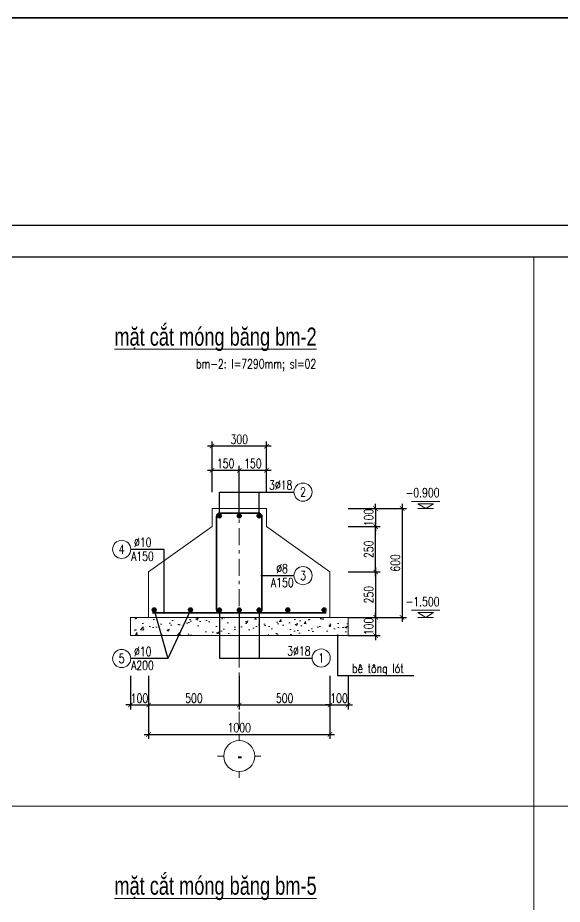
# Model space of a CAD drawing. Extents: x -1855204 to -1466800, y -1308584 to -996495.
# Drawn here: x -1740301 to -1728295, y -1071318 to -1051774 of the extents above; entities that cross this region are included whole.
import ezdxf
from ezdxf.enums import TextEntityAlignment as Align

# ---------------------------------------------------------------- set-up
doc = ezdxf.new("R2010")
doc.units = 0
doc.header["$LTSCALE"] = 150
doc.header["$PDMODE"] = 35
doc.linetypes.add('_Tim', pattern=[9, 5, -1.5, 1, -1.5])
doc.layers.get('0').update_dxf_attribs({"lineweight": 18})
doc.layers.get('Defpoints').update_dxf_attribs({"lineweight": 18})
for name, color, linetype, lineweight in [('05.Text', 253, 'Continuous', 18), ('11.Khung bo', 32, 'Continuous', 50), ('12.Khung', 36, 'Continuous', 25), ('KCVN-THAY', 7, 'Continuous', 25), ('LS-DIM', 251, 'Continuous', 13), ('LS-HATCH', 147, 'Continuous', 9), ('LS-TEXT', 60, 'Continuous', 20), ('LS-THAY', 7, 'Continuous', 20), ('LS-THEP', 3, 'Continuous', 35), ('LS-TRUC', 108, '_Tim', 9)]:
    doc.layers.add(name, color=color, linetype=linetype, lineweight=lineweight)
doc.layers.add('DIM', color=1, linetype='Continuous')
doc.styles.add('chu ghi chu', font='vntimeh.shx', dxfattribs={"width": 0.7})
doc.styles.add('KCVN-LEADER', font='vnromadi.shx', dxfattribs={"width": 0.7, "height": 4})
doc.styles.add('LS.TEXT', font='vnromadi.shx', dxfattribs={"width": 0.7, "height": 4})
doc.styles.add('romans.shx', font='romans.shx', dxfattribs={"width": 0.75, "bigfont": 'vns.shx'})
doc.styles.add('vnsimpli', font='vnsimli.shx', dxfattribs={"width": 0.75})
doc.dimstyles.new('D25', dxfattribs={"dimscale": 0, "dimtxt": 200, "dimasz": 100, "dimexe": 100, "dimexo": 0, "dimgap": 50, "dimtad": 1, "dimdec": 0, "dimlfac": 0.25, "dimdsep": 46, "dimtxsty": 'vnsimpli', "dimblk1": 'ARCHTICK', "dimblk2": 'ARCHTICK', "dimsah": 1, "dimcen": 0, "dimdle": 100, "dimclrd": 256, "dimclre": 256, "dimclrt": 60, "dimadec": 0, "dimazin": 0, "dimtfac": 0.004, "dimtdec": 0, "dimtix": 1, "dimtmove": 2, "dimatfit": 3, "dimldrblk": 'ARCHTICK', "dimfxl": 1, "dimtolj": 1, "dimarcsym": 0})
doc.dimstyles.new('LS.GHI CHU', dxfattribs={"dimtxt": 200, "dimasz": 120, "dimexe": 120, "dimexo": 120, "dimgap": 80, "dimtad": 1, "dimdec": 0, "dimzin": 0, "dimdsep": 46, "dimtxsty": 'romans.shx', "dimblk": 'ARCHTICK', "dimcen": 0.09, "dimdle": 120, "dimclrd": 256, "dimclre": 8, "dimclrt": 7, "dimadec": 0, "dimazin": 0, "dimtfac": 1, "dimtdec": 0, "dimtofl": 0, "dimtmove": 0, "dimatfit": 3, "dimldrblk": 'ARCHTICK', "dimfxl": 1, "dimtolj": 1, "dimtzin": 0, "dimarcsym": 0})

# ---------------------------------------------------------------- blocks, each defined once
blk = doc.blocks.new('*U4')
at = {"layer": 'KCVN-THAY', "color": 140}
blk.add_lwpolyline([(214871.76, 86966.68), (215381.8, 86966.68), (215381.8, 86579.68), (214871.76, 86579.68)], close=True, dxfattribs=at)
blk = doc.blocks.new('100')
at = {"layer": '11.Khung bo', "const_width": 26.7}
blk.add_lwpolyline([(1860913, -945240), (1860913, -916940), (1896063, -916940), (1896063, -945240)], close=True, dxfattribs=at)
at = {"layer": '12.Khung', "color": 1}
blk.add_lwpolyline([(1901579, -945940), (1901579, -916240), (1859580, -916240), (1859580, -945940)], close=True, dxfattribs=at)
blk = doc.blocks.new('_ArchTick')
at = {"layer": 'DIM', "color": 0, "const_width": 0.15}
blk.add_lwpolyline([(-0.5, -0.5), (0.5, 0.5)], dxfattribs=at)
blk = doc.blocks.new('*D1561')
at = {"layer": 'Defpoints', "color": 0, "transparency": 16777216}
for p in [(-1737416, -1066281), (-1735416, -1066281), (-1735416, -1066925)]:
    blk.add_point(p, dxfattribs=at)
at = {"layer": 'LS-DIM', "lineweight": -2, "transparency": 16777216}
for p, q in [((-1737416, -1066281), (-1737416, -1067025)), ((-1735416, -1066281), (-1735416, -1067025)), ((-1737516, -1066925), (-1735316, -1066925))]:
    blk.add_line(p, q, dxfattribs=at)
at = {"layer": 'LS-DIM', "lineweight": -2, "transparency": 16777216, "xscale": 100, "yscale": 100, "zscale": 100, "rotation": 180}
blk.add_blockref('_ArchTick', (-1737416, -1066925), dxfattribs=at)
at = {"layer": 'LS-DIM', "lineweight": -2, "transparency": 16777216, "xscale": 100, "yscale": 100, "zscale": 100}
blk.add_blockref('_ArchTick', (-1735416, -1066925), dxfattribs=at)
at = {"layer": 'LS-DIM', "color": 60, "transparency": 16777216, "insert": (-1736416, -1066775), "char_height": 200, "attachment_point": 5, "style": 'vnsimpli'}
blk.add_mtext('\\A1;500', dxfattribs=at)
blk = doc.blocks.new('*D1562')
at = {"layer": 'Defpoints', "color": 0, "transparency": 16777216}
for p in [(-1735416, -1066281), (-1733417, -1066281), (-1733417, -1066925)]:
    blk.add_point(p, dxfattribs=at)
at = {"layer": 'LS-DIM', "lineweight": -2, "transparency": 16777216}
for p, q in [((-1735416, -1066281), (-1735416, -1067025)), ((-1733417, -1066281), (-1733417, -1067025)), ((-1735516, -1066925), (-1733317, -1066925))]:
    blk.add_line(p, q, dxfattribs=at)
at = {"layer": 'LS-DIM', "lineweight": -2, "transparency": 16777216, "xscale": 100, "yscale": 100, "zscale": 100, "rotation": 180}
blk.add_blockref('_ArchTick', (-1735416, -1066925), dxfattribs=at)
at = {"layer": 'LS-DIM', "lineweight": -2, "transparency": 16777216, "xscale": 100, "yscale": 100, "zscale": 100}
blk.add_blockref('_ArchTick', (-1733417, -1066925), dxfattribs=at)
at = {"layer": 'LS-DIM', "color": 60, "transparency": 16777216, "insert": (-1734416, -1066775), "char_height": 200, "attachment_point": 5, "style": 'vnsimpli'}
blk.add_mtext('\\A1;500', dxfattribs=at)
blk = doc.blocks.new('*D1563')
at = {"layer": 'Defpoints', "color": 0, "transparency": 16777216}
for p in [(-1733417, -1066281), (-1733017, -1066281), (-1733017, -1066925)]:
    blk.add_point(p, dxfattribs=at)
at = {"layer": 'LS-DIM', "lineweight": -2, "transparency": 16777216}
for p, q in [((-1733417, -1066281), (-1733417, -1067025)), ((-1733017, -1066281), (-1733017, -1067025)), ((-1733417, -1066925), (-1733517, -1066925)), ((-1733417, -1066925), (-1733017, -1066925)), ((-1733017, -1066925), (-1732917, -1066925))]:
    blk.add_line(p, q, dxfattribs=at)
at = {"layer": 'LS-DIM', "lineweight": -2, "transparency": 16777216, "xscale": 100, "yscale": 100, "zscale": 100}
blk.add_blockref('_ArchTick', (-1733417, -1066925), dxfattribs=at)
at = {"layer": 'LS-DIM', "lineweight": -2, "transparency": 16777216, "xscale": 100, "yscale": 100, "zscale": 100, "rotation": 180}
blk.add_blockref('_ArchTick', (-1733017, -1066925), dxfattribs=at)
at = {"layer": 'LS-DIM', "color": 60, "transparency": 16777216, "insert": (-1733217, -1066775), "char_height": 200, "attachment_point": 5, "style": 'vnsimpli'}
blk.add_mtext('\\A1;100', dxfattribs=at)
blk = doc.blocks.new('*D1564')
at = {"layer": 'Defpoints', "color": 0, "transparency": 16777216}
for p in [(-1737416, -1066281), (-1733417, -1066281), (-1733417, -1067573)]:
    blk.add_point(p, dxfattribs=at)
at = {"layer": 'LS-DIM', "lineweight": -2, "transparency": 16777216}
for p, q in [((-1737416, -1066281), (-1737416, -1067673)), ((-1733417, -1066281), (-1733417, -1067673)), ((-1737516, -1067573), (-1733317, -1067573))]:
    blk.add_line(p, q, dxfattribs=at)
at = {"layer": 'LS-DIM', "lineweight": -2, "transparency": 16777216, "xscale": 100, "yscale": 100, "zscale": 100, "rotation": 180}
blk.add_blockref('_ArchTick', (-1737416, -1067573), dxfattribs=at)
at = {"layer": 'LS-DIM', "lineweight": -2, "transparency": 16777216, "xscale": 100, "yscale": 100, "zscale": 100}
blk.add_blockref('_ArchTick', (-1733417, -1067573), dxfattribs=at)
at = {"layer": 'LS-DIM', "color": 60, "transparency": 16777216, "insert": (-1735416, -1067423), "char_height": 200, "attachment_point": 5, "style": 'vnsimpli'}
blk.add_mtext('\\A1;1000', dxfattribs=at)
blk = doc.blocks.new('*D1565')
at = {"layer": 'Defpoints', "color": 0, "transparency": 16777216}
for p in [(-1735416, -1061751), (-1736016, -1062232), (-1735416, -1062232)]:
    blk.add_point(p, dxfattribs=at)
at = {"layer": 'LS-DIM', "lineweight": -2, "transparency": 16777216}
for p, q in [((-1736116, -1061751), (-1735316, -1061751)), ((-1736016, -1062232), (-1736016, -1061651)), ((-1735416, -1062232), (-1735416, -1061651))]:
    blk.add_line(p, q, dxfattribs=at)
at = {"layer": 'LS-DIM', "lineweight": -2, "transparency": 16777216, "xscale": 100, "yscale": 100, "zscale": 100, "rotation": 180}
blk.add_blockref('_ArchTick', (-1736016, -1061751), dxfattribs=at)
at = {"layer": 'LS-DIM', "lineweight": -2, "transparency": 16777216, "xscale": 100, "yscale": 100, "zscale": 100}
blk.add_blockref('_ArchTick', (-1735416, -1061751), dxfattribs=at)
at = {"layer": 'LS-DIM', "color": 60, "transparency": 16777216, "insert": (-1735716, -1061601), "char_height": 200, "attachment_point": 5, "style": 'vnsimpli'}
blk.add_mtext('\\A1;150', dxfattribs=at)
blk = doc.blocks.new('THEP DAM')
at = {"layer": 'LS-THEP'}
for p, q in [((-0.6, 0), (0.6, 0)), ((-0.42, 0.42), (0.42, -0.42)), ((-0.42, -0.42), (0.42, 0.42)), ((0, 0.6), (0, -0.6))]:
    blk.add_line(p, q, dxfattribs=at)
blk.add_circle((0, 0), 0.6, dxfattribs=at)
blk = doc.blocks.new('*D1566')
at = {"layer": 'Defpoints', "color": 0, "transparency": 16777216}
for p in [(-1733016, -1063993), (-1733016, -1064993), (-1732411, -1064993)]:
    blk.add_point(p, dxfattribs=at)
at = {"layer": 'LS-DIM', "lineweight": -2, "transparency": 16777216}
for p, q in [((-1732411, -1063893), (-1732411, -1065093)), ((-1733016, -1063993), (-1732311, -1063993)), ((-1733016, -1064993), (-1732311, -1064993))]:
    blk.add_line(p, q, dxfattribs=at)
at = {"layer": 'LS-DIM', "lineweight": -2, "transparency": 16777216, "xscale": 100, "yscale": 100, "zscale": 100}
for p, rotation in [((-1732411, -1063993), 90), ((-1732411, -1064993), 270)]:
    blk.add_blockref('_ArchTick', p, dxfattribs=dict(at, rotation=rotation))
at = {"layer": 'LS-DIM', "color": 60, "transparency": 16777216, "insert": (-1732561, -1064493), "char_height": 200, "attachment_point": 5, "rotation": 90, "style": 'vnsimpli'}
blk.add_mtext('\\A1;250', dxfattribs=at)
blk = doc.blocks.new('*D1567')
at = {"layer": 'Defpoints', "color": 0, "transparency": 16777216}
for p in [(-1733016, -1064993), (-1733016, -1065393), (-1732411, -1065393)]:
    blk.add_point(p, dxfattribs=at)
at = {"layer": 'LS-DIM', "lineweight": -2, "transparency": 16777216}
for p, q in [((-1732411, -1064993), (-1732411, -1064893)), ((-1733016, -1064993), (-1732311, -1064993)), ((-1732411, -1064993), (-1732411, -1065393)), ((-1733016, -1065393), (-1732311, -1065393)), ((-1732411, -1065393), (-1732411, -1065493))]:
    blk.add_line(p, q, dxfattribs=at)
at = {"layer": 'LS-DIM', "lineweight": -2, "transparency": 16777216, "xscale": 100, "yscale": 100, "zscale": 100}
for p, rotation in [((-1732411, -1064993), 270), ((-1732411, -1065393), 90)]:
    blk.add_blockref('_ArchTick', p, dxfattribs=dict(at, rotation=rotation))
at = {"layer": 'LS-DIM', "color": 60, "transparency": 16777216, "insert": (-1732561, -1065193), "char_height": 200, "attachment_point": 5, "rotation": 90, "style": 'vnsimpli'}
blk.add_mtext('\\A1;100', dxfattribs=at)
blk = doc.blocks.new('*D1568')
at = {"layer": 'Defpoints', "color": 0, "transparency": 16777216}
for p in [(-1733016, -1062593), (-1733016, -1064993), (-1731827, -1064993)]:
    blk.add_point(p, dxfattribs=at)
at = {"layer": 'LS-DIM', "lineweight": -2, "transparency": 16777216}
for p, q in [((-1733016, -1062593), (-1731727, -1062593)), ((-1731827, -1062493), (-1731827, -1065093)), ((-1733016, -1064993), (-1731727, -1064993))]:
    blk.add_line(p, q, dxfattribs=at)
at = {"layer": 'LS-DIM', "lineweight": -2, "transparency": 16777216, "xscale": 100, "yscale": 100, "zscale": 100}
for p, rotation in [((-1731827, -1062593), 90), ((-1731827, -1064993), 270)]:
    blk.add_blockref('_ArchTick', p, dxfattribs=dict(at, rotation=rotation))
at = {"layer": 'LS-DIM', "color": 60, "transparency": 16777216, "insert": (-1731977, -1063793), "char_height": 200, "attachment_point": 5, "rotation": 90, "style": 'vnsimpli'}
blk.add_mtext('\\A1;600', dxfattribs=at)
blk = doc.blocks.new('*D1569')
at = {"layer": 'Defpoints', "color": 0, "transparency": 16777216}
for p in [(-1733016, -1062993), (-1732411, -1062993), (-1733016, -1063993)]:
    blk.add_point(p, dxfattribs=at)
at = {"layer": 'LS-DIM', "lineweight": -2, "transparency": 16777216}
for p, q in [((-1733016, -1062993), (-1732311, -1062993)), ((-1732411, -1064093), (-1732411, -1062893)), ((-1733016, -1063993), (-1732311, -1063993))]:
    blk.add_line(p, q, dxfattribs=at)
at = {"layer": 'LS-DIM', "lineweight": -2, "transparency": 16777216, "xscale": 100, "yscale": 100, "zscale": 100}
for p, rotation in [((-1732411, -1062993), 90), ((-1732411, -1063993), 270)]:
    blk.add_blockref('_ArchTick', p, dxfattribs=dict(at, rotation=rotation))
at = {"layer": 'LS-DIM', "color": 60, "transparency": 16777216, "insert": (-1732561, -1063493), "char_height": 200, "attachment_point": 5, "rotation": 90, "style": 'vnsimpli'}
blk.add_mtext('\\A1;250', dxfattribs=at)
blk = doc.blocks.new('*D1570')
at = {"layer": 'Defpoints', "color": 0, "transparency": 16777216}
for p in [(-1734816, -1061751), (-1735416, -1062232), (-1734816, -1062232)]:
    blk.add_point(p, dxfattribs=at)
at = {"layer": 'LS-DIM', "lineweight": -2, "transparency": 16777216}
for p, q in [((-1735516, -1061751), (-1734716, -1061751)), ((-1735416, -1062232), (-1735416, -1061651)), ((-1734816, -1062232), (-1734816, -1061651))]:
    blk.add_line(p, q, dxfattribs=at)
at = {"layer": 'LS-DIM', "lineweight": -2, "transparency": 16777216, "xscale": 100, "yscale": 100, "zscale": 100, "rotation": 180}
blk.add_blockref('_ArchTick', (-1735416, -1061751), dxfattribs=at)
at = {"layer": 'LS-DIM', "lineweight": -2, "transparency": 16777216, "xscale": 100, "yscale": 100, "zscale": 100}
blk.add_blockref('_ArchTick', (-1734816, -1061751), dxfattribs=at)
at = {"layer": 'LS-DIM', "color": 60, "transparency": 16777216, "insert": (-1735116, -1061601), "char_height": 200, "attachment_point": 5, "style": 'vnsimpli'}
blk.add_mtext('\\A1;150', dxfattribs=at)
blk = doc.blocks.new('*D1571')
at = {"layer": 'Defpoints', "color": 0, "transparency": 16777216}
for p in [(-1736016, -1061217), (-1736016, -1062231), (-1734816, -1062232)]:
    blk.add_point(p, dxfattribs=at)
at = {"layer": 'LS-DIM', "lineweight": -2, "transparency": 16777216}
for p, q in [((-1734716, -1061217), (-1736116, -1061217)), ((-1736016, -1062231), (-1736016, -1061117)), ((-1734816, -1062232), (-1734816, -1061117))]:
    blk.add_line(p, q, dxfattribs=at)
at = {"layer": 'LS-DIM', "lineweight": -2, "transparency": 16777216, "xscale": 100, "yscale": 100, "zscale": 100, "rotation": 180}
blk.add_blockref('_ArchTick', (-1736016, -1061217), dxfattribs=at)
at = {"layer": 'LS-DIM', "lineweight": -2, "transparency": 16777216, "xscale": 100, "yscale": 100, "zscale": 100}
blk.add_blockref('_ArchTick', (-1734816, -1061217), dxfattribs=at)
at = {"layer": 'LS-DIM', "color": 60, "transparency": 16777216, "insert": (-1735416, -1061067), "char_height": 200, "attachment_point": 5, "style": 'vnsimpli'}
blk.add_mtext('\\A1;300', dxfattribs=at)
blk = doc.blocks.new('A$C0F04115F')
at = {"layer": 'LS-THAY'}
for p, q in [((-380, 380), (-380, 530)), ((-760, 0), (-910, 0)), ((0, 0), (150, 0)), ((-380, -380), (-380, -530))]:
    blk.add_line(p, q, dxfattribs=at)
blk.add_circle((-380, 0), 380, dxfattribs=at)
blk = doc.blocks.new('cotthep')
at = {"layer": 'LS-THAY'}
blk.add_circle((-250, 0), 250, dxfattribs=at)
at = {"layer": 'LS-TEXT', "style": 'vnsimpli', "width": 0.75}
for tag, p in [('24`25', (446, 69)), ('10', (-250, -123)), ('A200', (440, -316))]:
    blk.add_attdef(tag, text='', height=250, dxfattribs=at).set_placement(p, align=Align.CENTER)
blk = doc.blocks.new('*D1572')
at = {"layer": 'Defpoints', "color": 0, "transparency": 16777216}
for p in [(-1737816, -1066281), (-1737416, -1066281), (-1737416, -1066925)]:
    blk.add_point(p, dxfattribs=at)
at = {"layer": 'LS-DIM', "lineweight": -2, "transparency": 16777216}
for p, q in [((-1737816, -1066281), (-1737816, -1067025)), ((-1737416, -1066281), (-1737416, -1067025)), ((-1737816, -1066925), (-1737916, -1066925)), ((-1737816, -1066925), (-1737416, -1066925)), ((-1737416, -1066925), (-1737316, -1066925))]:
    blk.add_line(p, q, dxfattribs=at)
at = {"layer": 'LS-DIM', "lineweight": -2, "transparency": 16777216, "xscale": 100, "yscale": 100, "zscale": 100}
blk.add_blockref('_ArchTick', (-1737816, -1066925), dxfattribs=at)
at = {"layer": 'LS-DIM', "lineweight": -2, "transparency": 16777216, "xscale": 100, "yscale": 100, "zscale": 100, "rotation": 180}
blk.add_blockref('_ArchTick', (-1737416, -1066925), dxfattribs=at)
at = {"layer": 'LS-DIM', "color": 60, "transparency": 16777216, "insert": (-1737616, -1066775), "char_height": 200, "attachment_point": 5, "style": 'vnsimpli'}
blk.add_mtext('\\A1;100', dxfattribs=at)
blk = doc.blocks.new('*D1573')
at = {"layer": 'Defpoints', "color": 0, "transparency": 16777216}
for p in [(-1733016, -1062593), (-1733016, -1062993), (-1732411, -1062993)]:
    blk.add_point(p, dxfattribs=at)
at = {"layer": 'LS-DIM', "lineweight": -2, "transparency": 16777216}
for p, q in [((-1733016, -1062593), (-1732311, -1062593)), ((-1732411, -1062593), (-1732411, -1062493)), ((-1732411, -1062593), (-1732411, -1062993)), ((-1733016, -1062993), (-1732311, -1062993)), ((-1732411, -1062993), (-1732411, -1063093))]:
    blk.add_line(p, q, dxfattribs=at)
at = {"layer": 'LS-DIM', "lineweight": -2, "transparency": 16777216, "xscale": 100, "yscale": 100, "zscale": 100}
for p, rotation in [((-1732411, -1062593), 270), ((-1732411, -1062993), 90)]:
    blk.add_blockref('_ArchTick', p, dxfattribs=dict(at, rotation=rotation))
at = {"layer": 'LS-DIM', "color": 60, "transparency": 16777216, "insert": (-1732561, -1062793), "char_height": 200, "attachment_point": 5, "rotation": 90, "style": 'vnsimpli'}
blk.add_mtext('\\A1;100', dxfattribs=at)
blk = doc.blocks.new('nhieu cot')
at = {"layer": 'LS-DIM', "linetype": 'Continuous'}
for p, q in [((605, 194), (-173, 194)), ((432, 130), (0, 130)), ((0, 130), (216, 0)), ((432, 0), (0, 0)), ((216, 0), (432, 130))]:
    blk.add_line(p, q, dxfattribs=at)
blk.add_solid([(216, 0), (216, 130), (0, 130), (216, 0)], dxfattribs=at)
at = {"color": 31, "linetype": 'Continuous', "style": 'chu ghi chu', "width": 0.7}
for tag, p in [('COT3', (-73, 1058)), ('COT2', (-73, 684)), ('COT1', (-73, 309))]:
    blk.add_attdef(tag, p, '', height=250, dxfattribs=at)

msp = doc.modelspace()

# ---------------------------------------------------------------- hatches: boundary and pattern name
at = {"layer": 'LS-HATCH'}
h = msp.add_hatch(dxfattribs=at)
h.set_pattern_fill('AR-CONC', color=256, scale=3, style=0)
h.set_pattern_definition([(50, (-2431385, -263689.1), (546.554, -47.81726), [57.15, -628.65]), (355, (-2431385, -263689.1), (-105.72848, 573.16993), [45.72, -502.92]), (100.451, (-2431339.45, -263693.1), (440.8275, 525.35006), [48.57, -534.27]), (46.1842, (-2431385, -263536.7), (813.23712, -126.127), [85.725, -942.975]), (96.6356, (-2431317.2, -263547.2), (712.2127, 742.27667), [72.855, -801.405]), (351.184, (-2431385, -263536.7), (712.2138, 742.27535), [68.58, -754.38]), (21, (-2431308.8, -263574.8), (454.84464, -306.79656), [57.15, -628.65]), (326, (-2431308.8, -263574.8), (185.40609, 552.5639), [45.72, -502.92]), (71.4514, (-2431270.9, -263600.4), (640.24947, 245.76857), [48.57, -534.27]), (37.5, (-2431385, -263689.12), (9.26581, 253.665117), [0, -496.824, 0, -510.54, 0, -504.825]), (7.5, (-2431385, -263689.12), (200.45899, 300.541724), [0, -291.084, 0, -485.394, 0, -192.405]), (327.5, (-2431554.92, -263689.12), (406.771786, -17.186232), [0, -190.5, 0, -594.36, 0, -788.67]), (317.5, (-2431631.12, -263689.1), (444.38754, 76.27947), [0, -247.65, 0, -394.716, 0, -560.07])])
h.paths.add_polyline_path([(-1733016.2, -1065392.9), (-1733016.2, -1064992.9), (-1737816.2, -1064992.9), (-1737816.2, -1065392.9)])

# ---------------------------------------------------------------- linework, layer by layer
at = {"layer": 'LS-THAY'}
for p, q in [((-1728925.2, -1081256.6), (-1728925.2, -1057048.7)), ((-1736016.2, -1062992.9), (-1736016.2, -1062592.9)), ((-1736016.2, -1062592.9), (-1734816.2, -1062592.9)), ((-1734816.2, -1062992.9), (-1734816.2, -1062592.9)), ((-1737416.2, -1063992.9), (-1736016.2, -1062992.9)), ((-1733416.2, -1063992.9), (-1734816.2, -1062992.9)), ((-1737416.2, -1063992.9), (-1737416.2, -1064992.9)), ((-1733416.2, -1064992.9), (-1733416.2, -1063992.9)), ((-1733416.2, -1063992.9), (-1733416.2, -1064992.9)), ((-1737816.2, -1064992.9), (-1733016.2, -1064992.9)), ((-1737816.2, -1065392.9), (-1737816.2, -1064992.9)), ((-1733016.2, -1065392.9), (-1733016.2, -1064992.9)), ((-1737816.2, -1065392.9), (-1733016.2, -1065392.9)), ((-1752158.1, -1069152.7), (-1717308.8, -1069152.7))]:
    msp.add_line(p, q, dxfattribs=at)
at = {"layer": 'LS-THEP'}
msp.add_line((-1737329.1, -1064892.9), (-1733502.8, -1064892.9), dxfattribs=at)
msp.add_lwpolyline([(-1735841.2, -1064892.9, -0.4142136), (-1735916.2, -1064817.9), (-1735916.2, -1062767.9, -0.4142136), (-1735841.2, -1062692.9), (-1734991.2, -1062692.9, -0.4142136), (-1734916.2, -1062767.9), (-1734916.2, -1064817.9, -0.4142136), (-1734991.2, -1064892.9)], format="xyb", close=True, dxfattribs=at)
at = {"layer": 'LS-TRUC', "ltscale": 0.5}
msp.add_line((-1735416.2, -1062349.7), (-1735416.4, -1067640.5), dxfattribs=at)

# ---------------------------------------------------------------- block references
at = {"layer": '05.Text', "xscale": 0.991454545641318, "yscale": 0.991454545641318, "zscale": 0.9914545456793755}
msp.add_blockref('100', (-3597168.7, -147944.3), dxfattribs=at)
at = {"layer": 'Defpoints', "xscale": 100, "yscale": 100, "zscale": 100}
for p in [(-23234746.6, -9709742.1), (-23234746.6, -9709742.1), (-23244947.4, -9748442.1)]:
    msp.add_blockref('*U4', p, dxfattribs=at)
at = {"layer": 'LS-DIM'}
ref = msp.add_blockref('cotthep', (-1734209.6, -1062232.3), dxfattribs=dict(at, xscale=-0.7999999998137355, yscale=0.7999999998137355, zscale=0.8))
ref.add_attrib('10', '2', dxfattribs={"layer": 'LS-TEXT', "height": 200, "style": 'vnsimpli', "width": 0.75}).set_placement((-1734009.6, -1062330.9), align=Align.CENTER)
ref.add_attrib('24`25', '3`18', dxfattribs={"layer": 'LS-TEXT', "height": 200, "style": 'vnsimpli', "width": 0.75}).set_placement((-1734502.7, -1062176.9), align=Align.CENTER)
ref = msp.add_blockref('nhieu cot', (-1731477.5, -1062592.9), dxfattribs=dict(at, xscale=0.7999999998137355, yscale=0.7999999998137355, zscale=0.7999999998137355))
ref.add_attrib('COT1', '-0.900', dxfattribs={"layer": 'LS-TEXT', "linetype": 'Continuous', "height": 200, "style": 'vnsimpli', "width": 0.75}).set_placement((-1731374.2, -1062345.3), align=Align.CENTER)
ref = msp.add_blockref('cotthep', (-1737808.3, -1063494.6), dxfattribs=dict(at, xscale=0.7999999998137355, yscale=0.7999999998137355, zscale=0.7999999998137355))
ref.add_attrib('10', '4', dxfattribs={"layer": 'LS-TEXT', "height": 200, "style": 'vnsimpli', "width": 0.75}).set_placement((-1738008.3, -1063593.3), align=Align.CENTER)
ref.add_attrib('24`25', '`10', dxfattribs={"layer": 'LS-TEXT', "height": 200, "style": 'vnsimpli', "width": 0.75}).set_placement((-1737544.8, -1063439.2), align=Align.CENTER)
ref.add_attrib('A200', 'A150', dxfattribs={"layer": 'LS-TEXT', "height": 200, "style": 'vnsimpli', "width": 0.75}).set_placement((-1737551, -1063747.2), align=Align.CENTER)
ref = msp.add_blockref('cotthep', (-1734209.6, -1064072.8), dxfattribs=dict(at, xscale=-0.7999999998137355, yscale=0.7999999998137355, zscale=0.8))
ref.add_attrib('10', '3', dxfattribs={"layer": 'LS-TEXT', "height": 200, "style": 'vnsimpli', "width": 0.75}).set_placement((-1734009.6, -1064171.4), align=Align.CENTER)
ref.add_attrib('24`25', '%%C8', dxfattribs={"layer": 'LS-TEXT', "height": 200, "style": 'vnsimpli', "width": 0.75}).set_placement((-1734473.1, -1064017.3), align=Align.CENTER)
ref.add_attrib('A200', 'A150', dxfattribs={"layer": 'LS-TEXT', "height": 200, "style": 'vnsimpli', "width": 0.75}).set_placement((-1734467, -1064325.3), align=Align.CENTER)
ref = msp.add_blockref('nhieu cot', (-1731477.5, -1064992.9), dxfattribs=dict(at, xscale=0.7999999998137355, yscale=0.7999999998137355, zscale=0.7999999998137355))
ref.add_attrib('COT1', '-1.500', dxfattribs={"layer": 'LS-TEXT', "linetype": 'Continuous', "height": 200, "style": 'vnsimpli', "width": 0.75}).set_placement((-1731374.2, -1064745.3), align=Align.CENTER)
ref = msp.add_blockref('cotthep', (-1737808.3, -1065900.9), dxfattribs=dict(at, xscale=0.7999999998137355, yscale=0.7999999998137355, zscale=0.7999999998137355))
ref.add_attrib('10', '5', dxfattribs={"layer": 'LS-TEXT', "height": 200, "style": 'vnsimpli', "width": 0.75}).set_placement((-1738008.3, -1065999.5), align=Align.CENTER)
ref.add_attrib('24`25', '`10', dxfattribs={"layer": 'LS-TEXT', "height": 200, "style": 'vnsimpli', "width": 0.75}).set_placement((-1737544.8, -1065845.4), align=Align.CENTER)
ref.add_attrib('A200', 'A200', dxfattribs={"layer": 'LS-TEXT', "height": 200, "style": 'vnsimpli', "width": 0.75}).set_placement((-1737551, -1066153.4), align=Align.CENTER)
ref = msp.add_blockref('cotthep', (-1733809.6, -1065890.4), dxfattribs=dict(at, xscale=-0.7999999998137355, yscale=0.7999999998137355, zscale=0.8))
ref.add_attrib('10', '1', dxfattribs={"layer": 'LS-TEXT', "height": 200, "style": 'vnsimpli', "width": 0.75}).set_placement((-1733609.6, -1065989), align=Align.CENTER)
ref.add_attrib('24`25', '3`18', dxfattribs={"layer": 'LS-TEXT', "height": 200, "style": 'vnsimpli', "width": 0.75}).set_placement((-1734102.7, -1065835), align=Align.CENTER)
at = {"layer": 'LS-TEXT', "xscale": -0.9018855998292565, "yscale": 0.9018855998292565, "zscale": 0.9018856000000004}
msp.add_blockref('A$C0F04115F', (-1735759.2, -1068051), dxfattribs=at)
at = {"layer": 'LS-THEP', "xscale": 70.70707070897333, "yscale": 70.70707070897333, "zscale": 70.70707070897333}
for p in [(-1735852.9, -1062754.8), (-1735416.2, -1062754.8), (-1734979.4, -1062754.8), (-1735852.9, -1064832.7), (-1734979.4, -1064832.7)]:
    msp.add_blockref('THEP DAM', p, dxfattribs=at)
at = {"layer": 'LS-THEP'}
for p, xscale, yscale, zscale, rotation in [((-1737292.1, -1064830.8), 70.70707070897176, 70.70707070897333, 70.70707070897176, 359.9946883383013), ((-1736492.1, -1064830.8), 70.70707070897176, 70.70707070897333, 70.70707070897176, 359.9946883383013), ((-1735415.5, -1064833), -70.70707070896742, 70.70707070897333, 70.70707070897333, 359.8871492990123), ((-1734347, -1064830.7), -70.70707070895081, 70.70707070920616, 70.7070707089458, 0.0073663909650534), ((-1733547, -1064830.7), -70.70707070895081, 70.70707070920616, 70.7070707089458, 0.0073663909650534)]:
    msp.add_blockref('THEP DAM', p, dxfattribs=dict(at, xscale=xscale, yscale=yscale, zscale=zscale, rotation=rotation))

# ---------------------------------------------------------------- texts
at = {"layer": 'LS-TEXT', "width": 0.75}
for s, height, style, p in [('%%UmÆt c¾t mãng b¨ng bm-2', 400, 'KCVN-LEADER', (-1738169.9, -1059003.7)), ('bm-2: l=7290mm; sl=02', 200, 'vnsimpli', (-1736369.1, -1059503.7)), ('%%UmÆt c¾t mãng b¨ng bm-5', 400, 'KCVN-LEADER', (-1738169.9, -1071107.6))]:
    msp.add_text(s, height=height, dxfattribs=dict(at, style=style)).set_placement(p)
at = {"layer": 'LS-TEXT', "style": 'vnsimpli', "width": 0.75}
msp.add_text('bª t«ng lãt', height=200, dxfattribs=at).set_placement((-1732359.2, -1066219), align=Align.CENTER)
at = {"layer": 'LS-TEXT', "style": 'LS.TEXT', "width": 0.7}
msp.add_text('-', height=350, dxfattribs=at).set_placement((-1735405.7, -1068040.3), align=Align.MIDDLE_CENTER)

# ---------------------------------------------------------------- dimensions: what is measured, and where the dimension line sits
at = {"layer": 'LS-DIM'}
for base, p1, p2, picture, middle in [((-1736016.2, -1061216.5), (-1734816.2, -1062232.4), (-1736016.2, -1062231.4), '*D1571', (-1735416.2, -1061066.5)), ((-1735416.2, -1061750.7), (-1736016.2, -1062232.4), (-1735416.2, -1062232.4), '*D1565', (-1735716.2, -1061600.7)), ((-1734816.2, -1061750.7), (-1735416.2, -1062232.4), (-1734816.2, -1062232.4), '*D1570', (-1735116.2, -1061600.7)), ((-1737416.2, -1066925), (-1737816.2, -1066281.1), (-1737416.2, -1066281.1), '*D1572', (-1737616.2, -1066775)), ((-1735416.3, -1066925), (-1737416.2, -1066281.1), (-1735416.3, -1066281.1), '*D1561', (-1736416.2, -1066775)), ((-1733416.6, -1067572.8), (-1737416.2, -1066281.1), (-1733416.6, -1066281.1), '*D1564', (-1735416.4, -1067422.8)), ((-1733416.6, -1066925), (-1735416.3, -1066281.1), (-1733416.6, -1066281.1), '*D1562', (-1734416.4, -1066775)), ((-1733016.6, -1066925), (-1733416.6, -1066281.1), (-1733016.6, -1066281.1), '*D1563', (-1733216.6, -1066775))]:
    dim = msp.add_linear_dim(base=base, p1=p1, p2=p2, dimstyle='D25', override={"dimscale": 1}, dxfattribs=at)
    dim.commit()
    dim.dimension.update_dxf_attribs({"geometry": picture, "text_midpoint": middle})
for base, p1, p2, picture, middle in [((-1731827.1, -1064992.9), (-1733016.2, -1062592.9), (-1733016.2, -1064992.9), '*D1568', (-1731977.1, -1063792.9)), ((-1732411.2, -1062992.9), (-1733016.2, -1062592.9), (-1733016.2, -1062992.9), '*D1573', (-1732561.2, -1062792.9)), ((-1732411.2, -1062992.9), (-1733016.2, -1063992.9), (-1733016.2, -1062992.9), '*D1569', (-1732561.2, -1063492.9)), ((-1732411.2, -1064992.9), (-1733016.2, -1063992.9), (-1733016.2, -1064992.9), '*D1566', (-1732561.2, -1064492.9)), ((-1732411.2, -1065392.9), (-1733016.2, -1064992.9), (-1733016.2, -1065392.9), '*D1567', (-1732561.2, -1065192.9))]:
    dim = msp.add_linear_dim(base=base, p1=p1, p2=p2, angle=90, dimstyle='D25', override={"dimscale": 1}, dxfattribs=at)
    dim.commit()
    dim.dimension.update_dxf_attribs({"geometry": picture, "text_midpoint": middle})

# ---------------------------------------------------------------- leaders
for points in [[(-1735852.9, -1062754.8), (-1735852.9, -1062232.3), (-1734209.6, -1062232.3)], [(-1735416.2, -1062754.8), (-1735416.2, -1062232.3), (-1734646.4, -1062232.3)], [(-1734979.4, -1062754.8), (-1734979.4, -1062232.3), (-1734209.6, -1062232.3)], [(-1737074.3, -1064892.9), (-1737074.3, -1063494.6), (-1737808.3, -1063494.6)], [(-1734916.2, -1064072.8), (-1734209.6, -1064072.8)], [(-1737292, -1064830.8), (-1736990, -1065900.9), (-1737808.3, -1065900.9)], [(-1736492.1, -1064830.9), (-1736990, -1065900.9), (-1737808.3, -1065900.9)], [(-1735852.9, -1064832.7), (-1735852.9, -1065890.4), (-1733809.6, -1065890.4)], [(-1735415.5, -1064833), (-1735416.3, -1065890.4), (-1734007.8, -1065890.4)], [(-1734979.4, -1064832.7), (-1734979.4, -1065890.4), (-1733809.6, -1065890.4)], [(-1733247.3, -1065392.9), (-1733247.3, -1066278.3), (-1731571, -1066278.3)]]:
    msp.add_leader(points, dimstyle='LS.GHI CHU', override={"dimscale": 50, "dimasz": 0.5, "dimtad": 0, "dimtxsty": 'vnsimpli', "dimldrblk": 'Origin'}, dxfattribs=at)

doc.saveas('drawing.dxf')
